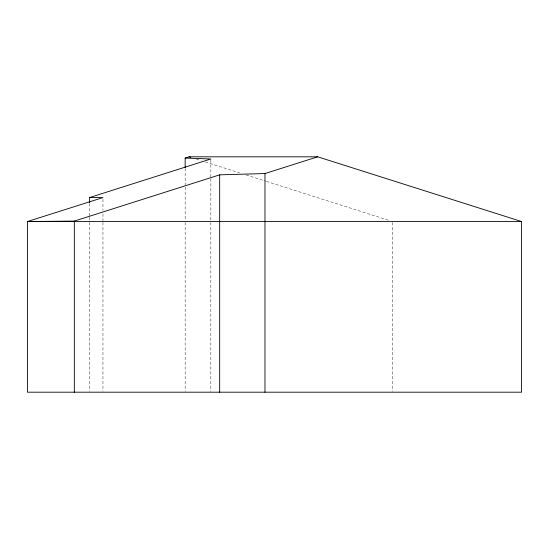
<?xml version="1.0" encoding="UTF-8"?>
<svg xmlns="http://www.w3.org/2000/svg" width="549" height="549" viewBox="0 0 549 549"><rect width="100%" height="100%" fill="white"/><g stroke="black" fill="none" stroke-linecap="round" stroke-linejoin="round"><path stroke-width="0.41" stroke-dasharray="2.75 2.06" d="M196.432 159.141L201.318 160.692M205.388 161.989L239.59 172.86M246.103 174.932L265.641 181.149M266.457 181.403L388.617 220.245M392.693 222.393L392.693 391.334M210.843 159.841L210.843 177.835M210.843 178.693L210.843 220.684M210.843 222.393L210.843 391.334M185.157 168.358L185.157 186.372M185.157 187.23L185.157 220.677M185.157 222.393L185.157 391.334M102.958 199.294L102.958 210.418M102.958 213.842L102.958 220.684M102.958 222.393L102.958 391.334M89.631 203.535L89.631 216.395M89.631 217.253L89.631 220.684M89.631 222.393L89.631 391.334"/><path stroke-width="0.82" d="M89.631 202.677L89.631 197.53L210.843 158.984L185.157 158.064L185.157 167.5M521.55 221.535L27.45 221.535L74.321 221.089L219.675 174.843L264.982 173.546L317.693 156.808L521.55 221.535L521.55 392.192L27.45 392.192L27.45 221.535L102.958 197.585L89.631 197.53M185.157 158.064L189.103 156.808L317.693 156.808M189.103 156.808L190.729 157.323M264.982 173.546L264.982 392.192M219.675 174.843L219.675 392.192M74.321 221.089L74.321 392.192"/></g></svg>
